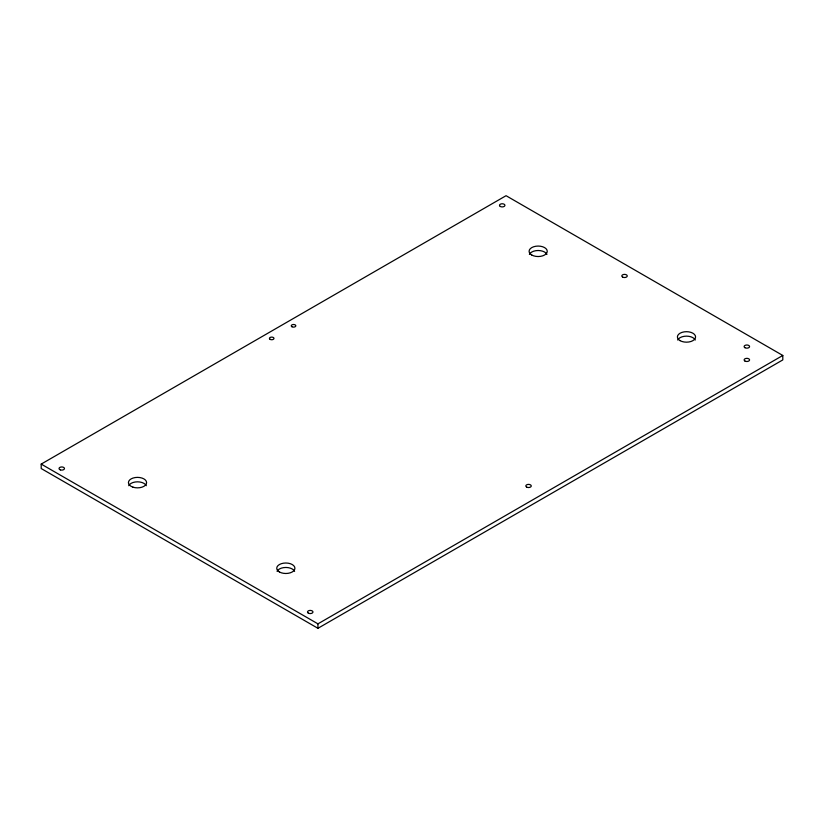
<?xml version="1.0" encoding="UTF-8"?>
<svg xmlns="http://www.w3.org/2000/svg" width="824" height="824" viewBox="0 0 824 824"><rect width="100%" height="100%" fill="white"/><g stroke="black" fill="none" stroke-linecap="round" stroke-linejoin="round"><path stroke-width="1.24" d="M41.2 464.087L506.06 195.7L782.8 355.463L782.8 359.913L317.94 628.3L41.2 468.537L41.2 464.087L317.94 623.85L782.8 355.463M317.94 623.85L317.94 628.3M677.719 340.024A9.085 5.243 0 0 1 686.485 336.141A9.085 5.243 0 0 1 695.26 340.024M128.74 485.707A9.085 5.243 0 0 1 137.515 481.824A9.085 5.243 0 0 1 146.281 485.707M529.399 254.389A9.085 5.243 0 0 1 538.165 250.506A9.085 5.243 0 0 1 546.94 254.389M277.06 571.341A9.085 5.243 0 0 1 285.835 567.458A9.085 5.243 0 0 1 294.601 571.341M308.3 613.107A2.719 1.576 0 0 0 312.863 612.397A2.719 1.576 0 0 0 309.525 610.471A2.719 1.576 0 0 0 308.3 613.107M526.608 487.066A2.719 1.576 0 0 0 531.171 486.366A2.719 1.576 0 0 0 527.834 484.44A2.719 1.576 0 0 0 526.608 487.066M60.389 469.896A2.719 1.576 0 0 0 64.468 468.537A2.719 1.576 0 0 0 60.389 467.167A2.719 1.576 0 0 0 60.389 469.896M744.917 361.025A2.719 1.576 0 0 0 749.48 360.325A2.719 1.576 0 0 0 746.142 358.399A2.719 1.576 0 0 0 744.917 361.025M500.281 206.443A2.719 1.576 0 0 0 504.844 205.743A2.719 1.576 0 0 0 501.507 203.816A2.719 1.576 0 0 0 500.281 206.443M622.604 277.07A2.719 1.576 0 0 0 627.157 276.359A2.719 1.576 0 0 0 623.819 274.433A2.719 1.576 0 0 0 622.604 277.07M680.068 340.642A9.085 5.243 0 0 0 695.26 338.293A9.085 5.243 0 0 0 684.136 331.866A9.085 5.243 0 0 0 680.068 340.642M744.917 347.687A2.719 1.576 0 0 0 749.48 346.976A2.719 1.576 0 0 0 746.142 345.05A2.719 1.576 0 0 0 744.917 347.687M132.973 487.159A9.085 5.243 0 0 0 146.59 482.617A9.085 5.243 0 0 0 132.973 478.075A9.085 5.243 0 0 0 132.973 487.159M531.748 255.007A9.085 5.243 0 0 0 546.94 252.659A9.085 5.243 0 0 0 535.816 246.242A9.085 5.243 0 0 0 531.748 255.007M279.408 571.959A9.085 5.243 0 0 0 294.601 569.611A9.085 5.243 0 0 0 283.477 563.183A9.085 5.243 0 0 0 279.408 571.959M291.933 326.737A2.266 1.308 0 0 0 295.734 326.149A2.266 1.308 0 0 0 292.953 324.543A2.266 1.308 0 0 0 291.933 326.737M270.097 339.344A2.266 1.308 0 0 0 273.898 338.757A2.266 1.308 0 0 0 271.117 337.15A2.266 1.308 0 0 0 270.097 339.344"/></g></svg>
